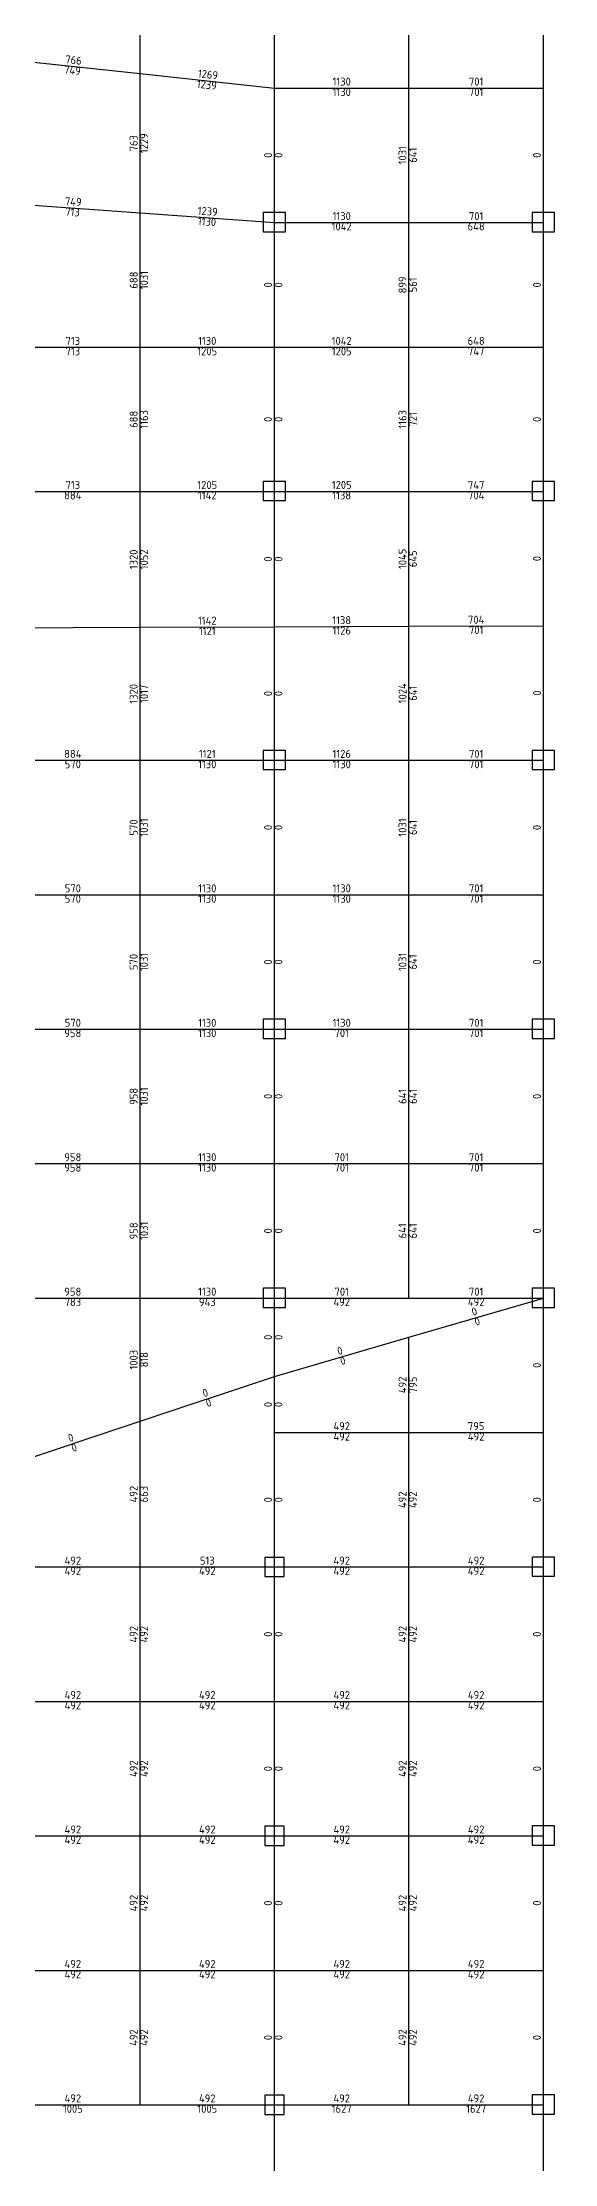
# Model space of a CAD drawing. Header units: millimetres. Extents: x -245177 to 1112891, y -1092030 to 122567.
# Drawn here: x -18550 to -2550, y -958058 to -891798 of the extents above; entities that cross this region are included whole.
import ezdxf
from ezdxf.enums import TextEntityAlignment as Align

# ---------------------------------------------------------------- set-up
doc = ezdxf.new("R2010")
doc.units = ezdxf.units.MM
doc.header["$MEASUREMENT"] = 0
for name, color, linetype in [('13', 4, 'Continuous'), ('dsg', 7, 'Continuous'), ('jiantu', 134, 'Continuous')]:
    doc.layers.add(name, color=color, linetype=linetype)
doc.styles.add('TrueTypeFont', font='yjkeng.shx', dxfattribs={"bigfont": 'yjkchn.shx'})

msp = doc.modelspace()

# ---------------------------------------------------------------- linework, layer by layer
at = {"layer": 'jiantu'}
for p, q in [((-15500, -892772), (-15500, -888422)), ((-11300, -893222), (-11300, -889022)), ((-7100, -893222), (-7100, -889022)), ((-19700, -892322), (-15500, -892772)), ((-15500, -897122), (-15500, -892772)), ((-15500, -892772), (-11300, -893222)), ((-11300, -893222), (-7100, -893222)), ((-11300, -897422), (-11300, -893222)), ((-7100, -897422), (-7100, -893222)), ((-7100, -893222), (-2900, -893222)), ((-19700, -896822), (-15500, -897122)), ((-15500, -897122), (-11300, -897422)), ((-15500, -901322), (-15500, -897122)), ((-11300, -901322), (-11300, -897422)), ((-11300, -897422), (-7100, -897422)), ((-7100, -897422), (-2900, -897422)), ((-7100, -901322), (-7100, -897422)), ((-19700, -901322), (-15500, -901322)), ((-15500, -905822), (-15500, -901322)), ((-15500, -901322), (-11300, -901322)), ((-11300, -901322), (-7100, -901322)), ((-11300, -905822), (-11300, -901322)), ((-7100, -905822), (-7100, -901322)), ((-7100, -901322), (-2900, -901322)), ((-19700, -905822), (-15500, -905822)), ((-15500, -905822), (-11300, -905822)), ((-15500, -910069), (-15500, -905822)), ((-11300, -910053), (-11300, -905822)), ((-11300, -905822), (-7100, -905822)), ((-7100, -905822), (-2900, -905822)), ((-7100, -910038), (-7100, -905822)), ((-19689, -910085), (-15500, -910069)), ((-15500, -910069), (-11300, -910053)), ((-15500, -914222), (-15500, -910069)), ((-11300, -910053), (-7100, -910038)), ((-11300, -914222), (-11300, -910053)), ((-7100, -910038), (-2900, -910022)), ((-7100, -914222), (-7100, -910038)), ((-19700, -914222), (-15500, -914222)), ((-15500, -914222), (-11300, -914222)), ((-15500, -918422), (-15500, -914222)), ((-11300, -918422), (-11300, -914222)), ((-11300, -914222), (-7100, -914222)), ((-7100, -914222), (-2900, -914222)), ((-7100, -918422), (-7100, -914222)), ((-19700, -918422), (-15500, -918422)), ((-15500, -922622), (-15500, -918422)), ((-15500, -918422), (-11300, -918422)), ((-11300, -918422), (-7100, -918422)), ((-11300, -922622), (-11300, -918422)), ((-7100, -922622), (-7100, -918422)), ((-7100, -918422), (-2900, -918422)), ((-19700, -922622), (-15500, -922622)), ((-15500, -922622), (-11300, -922622)), ((-15500, -926822), (-15500, -922622)), ((-11300, -926822), (-11300, -922622)), ((-11300, -922622), (-7100, -922622)), ((-7100, -922622), (-2900, -922622)), ((-7100, -926822), (-7100, -922622)), ((-19700, -926822), (-15500, -926822)), ((-15500, -926822), (-11300, -926822)), ((-15500, -931022), (-15500, -926822)), ((-11300, -926822), (-7100, -926822)), ((-11300, -931022), (-11300, -926822)), ((-7100, -926822), (-2900, -926822)), ((-7100, -931022), (-7100, -926822)), ((-19700, -931022), (-15500, -931022)), ((-15500, -931022), (-11300, -931022)), ((-15500, -934871), (-15500, -931022)), ((-11300, -933471), (-11300, -931022)), ((-11300, -931022), (-7100, -931022)), ((-7100, -931022), (-2900, -931022)), ((-7100, -932246), (-2900, -931022)), ((-11300, -933471), (-7100, -932246)), ((-7100, -935222), (-7100, -932246)), ((-15500, -934871), (-11300, -933471)), ((-11300, -935222), (-11300, -933471)), ((-19700, -936271), (-15500, -934871)), ((-15500, -939422), (-15500, -934871)), ((-11300, -935222), (-7100, -935222)), ((-11300, -939422), (-11300, -935222)), ((-7100, -939422), (-7100, -935222)), ((-7100, -935222), (-2900, -935222)), ((-19700, -939422), (-15500, -939422)), ((-15500, -939422), (-11300, -939422)), ((-15500, -943622), (-15500, -939422)), ((-11300, -943622), (-11300, -939422)), ((-11300, -939422), (-7100, -939422)), ((-7100, -939422), (-2900, -939422)), ((-7100, -943622), (-7100, -939422)), ((-19700, -943622), (-15500, -943622)), ((-15500, -947822), (-15500, -943622)), ((-15500, -943622), (-11300, -943622)), ((-11300, -943622), (-7100, -943622)), ((-11300, -947822), (-11300, -943622)), ((-7100, -947822), (-7100, -943622)), ((-7100, -943622), (-2900, -943622)), ((-19700, -947822), (-15500, -947822)), ((-15500, -947822), (-11300, -947822)), ((-15500, -952022), (-15500, -947822)), ((-11300, -952022), (-11300, -947822)), ((-11300, -947822), (-7100, -947822)), ((-7100, -947822), (-2900, -947822)), ((-7100, -952022), (-7100, -947822)), ((-19700, -952022), (-15500, -952022)), ((-15500, -956222), (-15500, -952022)), ((-15500, -952022), (-11300, -952022)), ((-11300, -952022), (-7100, -952022)), ((-11300, -956222), (-11300, -952022)), ((-7100, -956222), (-7100, -952022)), ((-7100, -952022), (-2900, -952022)), ((-19700, -956222), (-15500, -956222)), ((-15500, -956222), (-11300, -956222)), ((-11300, -960539), (-11300, -956222)), ((-11300, -956222), (-7100, -956222)), ((-7100, -956222), (-2900, -956222))]:
    msp.add_line(p, q, dxfattribs=at)
at = {"layer": 'jiantu', "color": 94}
for p, q in [((-2900, -893222), (-2900, -889022)), ((-2900, -897422), (-2900, -893222)), ((-2900, -901322), (-2900, -897422)), ((-2900, -905822), (-2900, -901322)), ((-2900, -910022), (-2900, -905822)), ((-2900, -914222), (-2900, -910022)), ((-2900, -918422), (-2900, -914222)), ((-2900, -922622), (-2900, -918422)), ((-2900, -926822), (-2900, -922622)), ((-2900, -931022), (-2900, -926822)), ((-2900, -935222), (-2900, -931022)), ((-2900, -939422), (-2900, -935222)), ((-2900, -943622), (-2900, -939422)), ((-2900, -947822), (-2900, -943622)), ((-2900, -952022), (-2900, -947822)), ((-2900, -956222), (-2900, -952022)), ((-2900, -961750), (-2900, -956222))]:
    msp.add_line(p, q, dxfattribs=at)
at = {"layer": 'jiantu', "color": 54}
for points in [[(-10955, -897112), (-11655, -897112), (-11655, -897712), (-10955, -897712)], [(-2550, -897112), (-3250, -897112), (-3250, -897712), (-2550, -897712)], [(-10955, -905512), (-11655, -905512), (-11655, -906112), (-10955, -906112)], [(-2550, -905512), (-3250, -905512), (-3250, -906112), (-2550, -906112)], [(-10955, -913912), (-11655, -913912), (-11655, -914512), (-10955, -914512)], [(-2550, -913912), (-3250, -913912), (-3250, -914512), (-2550, -914512)], [(-10955, -922312), (-11655, -922312), (-11655, -922912), (-10955, -922912)], [(-2550, -922312), (-3250, -922312), (-3250, -922912), (-2550, -922912)], [(-10955, -930712), (-11655, -930712), (-11655, -931312), (-10955, -931312)], [(-2550, -930712), (-3250, -930712), (-3250, -931312), (-2550, -931312)], [(-11000, -939122), (-11600, -939122), (-11600, -939722), (-11000, -939722)], [(-2550, -939112), (-3250, -939112), (-3250, -939712), (-2550, -939712)], [(-2550, -947512), (-3250, -947512), (-3250, -948112), (-2550, -948112)], [(-11000, -947522), (-11600, -947522), (-11600, -948122), (-11000, -948122)], [(-11000, -955922), (-11600, -955922), (-11600, -956522), (-11000, -956522)], [(-2550, -955912), (-3250, -955912), (-3250, -956512), (-2550, -956512)]]:
    msp.add_lwpolyline(points, close=True, dxfattribs=at)

# ---------------------------------------------------------------- texts
at = {"layer": '13', "color": 4, "linetype": 'Continuous', "style": 'TrueTypeFont'}
for s, rotation, p in [('749', 353.8845, (-17600, -892547)), ('641', 90, (-7100, -895322)), ('713', 355.91438, (-17600, -896972)), ('561', 90, (-7100, -899372)), ('721', 90, (-7100, -903572)), ('645', 90, (-7100, -907930)), ('701', 0.21638, (-5000, -910030)), ('641', 90, (-7100, -912130)), ('641', 90, (-7100, -916322)), ('641', 90, (-7100, -920522)), ('641', 90, (-7100, -924722)), ('641', 90, (-7100, -928922)), ('663', 90, (-15500, -937146))]:
    msp.add_text(s, height=250, rotation=rotation, dxfattribs=at).set_placement(p, align=Align.TOP_CENTER)
for s, p in [('701', (-5000, -893222)), ('701', (-5000, -897422)), ('713', (-17600, -901322)), ('648', (-5000, -901322)), ('713', (-17600, -905822)), ('747', (-5000, -905822)), ('701', (-5000, -914222)), ('570', (-17600, -918422)), ('701', (-5000, -918422)), ('570', (-17600, -922622)), ('701', (-5000, -922622)), ('701', (-9200, -926822)), ('701', (-5000, -926822)), ('701', (-9200, -931022)), ('701', (-5000, -931022))]:
    msp.add_text(s, height=250, dxfattribs=at).set_placement(p, align=Align.BOTTOM_CENTER)
for s, p in [('701', (-5000, -893222)), ('648', (-5000, -897422)), ('713', (-17600, -901322)), ('747', (-5000, -901322)), ('704', (-5000, -905822)), ('570', (-17600, -914222)), ('701', (-5000, -914222)), ('570', (-17600, -918422)), ('701', (-5000, -918422)), ('701', (-9200, -922622)), ('701', (-5000, -922622)), ('701', (-9200, -926822)), ('701', (-5000, -926822))]:
    msp.add_text(s, height=250, dxfattribs=at).set_placement(p, align=Align.TOP_CENTER)
for s, rotation, p in [('749', 355.91438, (-17600, -896972)), ('688', 90, (-15500, -899222)), ('688', 90, (-15500, -903572)), ('704', 0.21638, (-5000, -910030)), ('570', 90, (-15500, -916322)), ('570', 90, (-15500, -920522)), ('641', 90, (-7100, -924722)), ('641', 90, (-7100, -928922))]:
    msp.add_text(s, height=250, rotation=rotation, dxfattribs=at).set_placement(p, align=Align.BOTTOM_CENTER)
at = {"layer": 'dsg', "color": 2, "linetype": 'Continuous', "style": 'TrueTypeFont'}
for s, rotation, p in [('766', 353.8845, (-17600, -892547)), ('763', 90, (-15500, -894947)), ('899', 90, (-7100, -899372))]:
    msp.add_text(s, height=250, rotation=rotation, dxfattribs=at).set_placement(p, align=Align.BOTTOM_CENTER)
at = {"layer": 'dsg', "linetype": 'Continuous', "style": 'TrueTypeFont'}
for s, rotation, p in [('1239', 353.8845, (-13400, -892997)), ('1229', 90, (-15500, -894947)), ('1130', 355.91438, (-13400, -897272)), ('1031', 90, (-15500, -899222)), ('1163', 90, (-15500, -903572)), ('1052', 90, (-15500, -907946)), ('1121', 0.21638, (-13400, -910061)), ('1126', 0.21638, (-9200, -910046)), ('1017', 90, (-15500, -912146)), ('1031', 90, (-15500, -916322)), ('1031', 90, (-15500, -920522)), ('1031', 90, (-15500, -924722)), ('1031', 90, (-15500, -928922))]:
    msp.add_text(s, height=250, rotation=rotation, dxfattribs=at).set_placement(p, align=Align.TOP_CENTER)
for s, rotation, p in [('1269', 353.8845, (-13400, -892997)), ('1031', 90, (-7100, -895322)), ('1239', 355.91438, (-13400, -897272)), ('1163', 90, (-7100, -903572)), ('1320', 90, (-15500, -907946)), ('1045', 90, (-7100, -907930)), ('1142', 0.21638, (-13400, -910061)), ('1138', 0.21638, (-9200, -910046)), ('1320', 90, (-15500, -912146)), ('1024', 90, (-7100, -912130)), ('1031', 90, (-7100, -916322)), ('1031', 90, (-7100, -920522))]:
    msp.add_text(s, height=250, rotation=rotation, dxfattribs=at).set_placement(p, align=Align.BOTTOM_CENTER)
for s, p in [('1130', (-9200, -893222)), ('1130', (-9200, -897422)), ('1130', (-13400, -901322)), ('1042', (-9200, -901322)), ('1205', (-13400, -905822)), ('1205', (-9200, -905822)), ('1121', (-13400, -914222)), ('1126', (-9200, -914222)), ('1130', (-13400, -918422)), ('1130', (-9200, -918422)), ('1130', (-13400, -922622)), ('1130', (-9200, -922622)), ('1130', (-13400, -926822)), ('1130', (-13400, -931022))]:
    msp.add_text(s, height=250, dxfattribs=at).set_placement(p, align=Align.BOTTOM_CENTER)
for s, p in [('1130', (-9200, -893222)), ('1042', (-9200, -897422)), ('1205', (-13400, -901322)), ('1205', (-9200, -901322)), ('1142', (-13400, -905822)), ('1138', (-9200, -905822)), ('1130', (-13400, -914222)), ('1130', (-9200, -914222)), ('1130', (-13400, -918422)), ('1130', (-9200, -918422)), ('1130', (-13400, -922622)), ('1130', (-13400, -926822)), ('1627', (-9200, -956222)), ('1627', (-5000, -956222))]:
    msp.add_text(s, height=250, dxfattribs=at).set_placement(p, align=Align.TOP_CENTER)
at = {"layer": 'dsg', "color": 1, "linetype": 'Continuous', "style": 'TrueTypeFont'}
for s, rotation, p in [('0', 90, (-11300, -895322)), ('0', 90, (-2900, -895322)), ('0', 90, (-11300, -899372)), ('0', 90, (-2900, -899372)), ('0', 90, (-11300, -903572)), ('0', 90, (-2900, -903572)), ('0', 90, (-11300, -907938)), ('0', 90, (-2900, -907922)), ('0', 90, (-11300, -912138)), ('0', 90, (-2900, -912122)), ('0', 90, (-11300, -916322)), ('0', 90, (-2900, -916322)), ('0', 90, (-11300, -920522)), ('0', 90, (-2900, -920522)), ('0', 90, (-11300, -924722)), ('0', 90, (-2900, -924722)), ('0', 90, (-11300, -928922)), ('0', 90, (-2900, -928922)), ('0', 16.25751, (-5000, -931634)), ('0', 90, (-11300, -932246)), ('0', 16.25751, (-9200, -932859)), ('492', 90, (-7100, -933734)), ('0', 90, (-2900, -933122)), ('0', 18.43495, (-13400, -934171)), ('0', 90, (-11300, -934346)), ('0', 18.43495, (-17600, -935571)), ('492', 90, (-15500, -937146)), ('0', 90, (-11300, -937322)), ('492', 90, (-7100, -937322)), ('0', 90, (-2900, -937322)), ('492', 90, (-15500, -941522)), ('0', 90, (-11300, -941522)), ('492', 90, (-7100, -941522)), ('0', 90, (-2900, -941522)), ('492', 90, (-15500, -945722)), ('492', 90, (-7100, -945722)), ('0', 90, (-11300, -945722)), ('0', 90, (-2900, -945722)), ('492', 90, (-15500, -949922)), ('0', 90, (-11300, -949922)), ('492', 90, (-7100, -949922)), ('0', 90, (-2900, -949922)), ('492', 90, (-15500, -954122)), ('0', 90, (-11300, -954122)), ('492', 90, (-7100, -954122)), ('0', 90, (-2900, -954122))]:
    msp.add_text(s, height=250, rotation=rotation, dxfattribs=at).set_placement(p, align=Align.BOTTOM_CENTER)
for s, rotation, p in [('0', 90, (-11300, -895322)), ('0', 90, (-11300, -899372)), ('0', 90, (-11300, -903572)), ('0', 90, (-11300, -907938)), ('0', 90, (-11300, -912138)), ('0', 90, (-11300, -916322)), ('0', 90, (-11300, -920522)), ('0', 90, (-11300, -924722)), ('0', 90, (-11300, -928922)), ('0', 90, (-11300, -932246)), ('0', 16.25751, (-5000, -931634)), ('0', 16.25751, (-9200, -932859)), ('0', 18.43495, (-13400, -934171)), ('0', 90, (-11300, -934346)), ('0', 18.43495, (-17600, -935571)), ('0', 90, (-11300, -937322)), ('492', 90, (-7100, -937322)), ('492', 90, (-15500, -941522)), ('0', 90, (-11300, -941522)), ('492', 90, (-7100, -941522)), ('492', 90, (-15500, -945722)), ('492', 90, (-7100, -945722)), ('0', 90, (-11300, -945722)), ('492', 90, (-15500, -949922)), ('0', 90, (-11300, -949922)), ('492', 90, (-7100, -949922)), ('492', 90, (-15500, -954122)), ('0', 90, (-11300, -954122)), ('492', 90, (-7100, -954122))]:
    msp.add_text(s, height=250, rotation=rotation, dxfattribs=at).set_placement(p, align=Align.TOP_CENTER)
at = {"layer": 'dsg', "color": 2, "linetype": 'Continuous', "style": 'TrueTypeFont'}
for s, p in [('884', (-17600, -905822)), ('783', (-17600, -931022))]:
    msp.add_text(s, height=250, dxfattribs=at).set_placement(p, align=Align.TOP_CENTER)
for s, p in [('884', (-17600, -914222)), ('795', (-5000, -935222))]:
    msp.add_text(s, height=250, dxfattribs=at).set_placement(p, align=Align.BOTTOM_CENTER)
at = {"layer": 'dsg', "color": 6, "linetype": 'Continuous', "style": 'TrueTypeFont'}
for s, p in [('958', (-17600, -922622)), ('958', (-17600, -926822)), ('943', (-13400, -931022)), ('1005', (-17600, -956222)), ('1005', (-13400, -956222))]:
    msp.add_text(s, height=250, dxfattribs=at).set_placement(p, align=Align.TOP_CENTER)
for s, p in [('958', (-15500, -924722)), ('958', (-15500, -928922)), ('1003', (-15500, -932946))]:
    msp.add_text(s, height=250, rotation=90, dxfattribs=at).set_placement(p, align=Align.BOTTOM_CENTER)
for p in [(-17600, -926822), (-17600, -931022)]:
    msp.add_text('958', height=250, dxfattribs=at).set_placement(p, align=Align.BOTTOM_CENTER)
at = {"layer": 'dsg', "color": 1, "linetype": 'Continuous', "style": 'TrueTypeFont'}
for p in [(-9200, -931022), (-5000, -931022), (-9200, -935222), (-5000, -935222), (-17600, -939422), (-13400, -939422), (-9200, -939422), (-5000, -939422), (-17600, -943622), (-13400, -943622), (-9200, -943622), (-5000, -943622), (-17600, -947822), (-13400, -947822), (-9200, -947822), (-5000, -947822), (-17600, -952022), (-13400, -952022), (-9200, -952022), (-5000, -952022)]:
    msp.add_text('492', height=250, dxfattribs=at).set_placement(p, align=Align.TOP_CENTER)
at = {"layer": 'dsg', "color": 2, "linetype": 'Continuous', "style": 'TrueTypeFont'}
for s, p in [('818', (-15500, -932946)), ('795', (-7100, -933734))]:
    msp.add_text(s, height=250, rotation=90, dxfattribs=at).set_placement(p, align=Align.TOP_CENTER)
at = {"layer": 'dsg', "color": 1, "linetype": 'Continuous', "style": 'TrueTypeFont'}
for s, p in [('492', (-9200, -935222)), ('492', (-17600, -939422)), ('513', (-13400, -939422)), ('492', (-9200, -939422)), ('492', (-5000, -939422)), ('492', (-17600, -943622)), ('492', (-13400, -943622)), ('492', (-9200, -943622)), ('492', (-5000, -943622)), ('492', (-17600, -947822)), ('492', (-13400, -947822)), ('492', (-9200, -947822)), ('492', (-5000, -947822)), ('492', (-17600, -952022)), ('492', (-13400, -952022)), ('492', (-9200, -952022)), ('492', (-5000, -952022)), ('492', (-17600, -956222)), ('492', (-13400, -956222)), ('492', (-9200, -956222)), ('492', (-5000, -956222))]:
    msp.add_text(s, height=250, dxfattribs=at).set_placement(p, align=Align.BOTTOM_CENTER)

doc.saveas('drawing.dxf')
